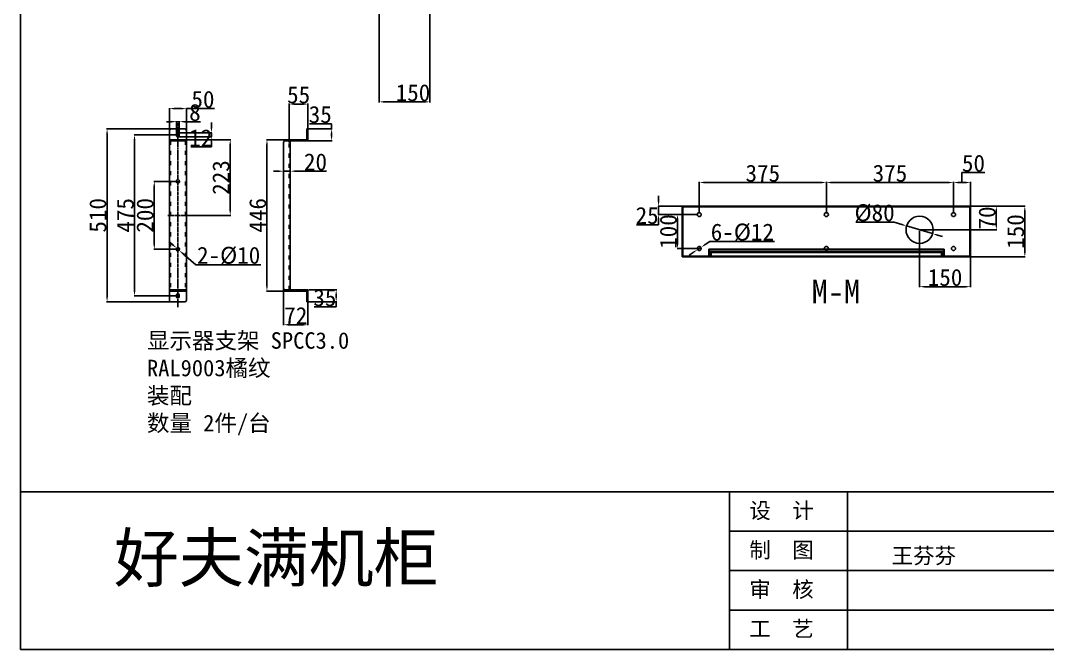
# Model space of a CAD drawing. Header units: millimetres. Extents: x 6893 to 19543, y -3475 to 6590.
# Drawn here: x 7820 to 10849, y 2061 to 3914 of the extents above; entities that cross this region are included whole.
import ezdxf

# ---------------------------------------------------------------- set-up
doc = ezdxf.new("R2010")
doc.units = ezdxf.units.MM
for name, pattern in [('ACAD_ISO03W100', [30, 12, -18]), ('ACAD_ISO04W100', [30, 24, -3, 0, -3]), ('CENTER', [10.16, 6.35, -1.27, 1.27, -1.27])]:
    doc.linetypes.add(name, pattern=pattern)
for name, color, linetype in [('shixian', 7, 'Continuous'), ('tukuang', 7, 'Continuous'), ('xuxian1', 6, 'ACAD_ISO04W100')]:
    doc.layers.add(name, color=color, linetype=linetype)
doc.layers.add('图框', color=7, linetype='Continuous', lineweight=15)
doc.layers.add('轮廓层', color=7, linetype='Continuous', lineweight=30)
doc.styles.add('SLDTEXTSTYLE0', font='')
doc.styles.get("Standard").update_dxf_attribs({"font": ''})
doc.styles.get('SLDTEXTSTYLE0').set_extended_font_data('宋体')
doc.styles.get('Standard').set_extended_font_data('SimSun')
doc.dimstyles.new('50#', dxfattribs={"dimtxt": 50, "dimasz": 15, "dimexe": 1.5, "dimexo": 3, "dimgap": 2, "dimtad": 1, "dimtoh": 1, "dimzin": 12, "dimdsep": 46, "dimtxsty": 'Standard', "dimcen": 20, "dimclrd": 3, "dimclre": 3, "dimclrt": 7, "dimadec": 0, "dimazin": 3, "dimtfac": 1, "dimtmove": 0, "dimatfit": 3, "dimfxl": 1, "dimarcsym": 0})

# ---------------------------------------------------------------- blocks, each defined once
blk = doc.blocks.new('JDJH')
for p, q in [((12358.9, 1732.7), (12358.9, 1997.3)), ((12557.3, 1732.7), (12557.3, 1997.3)), ((14925.7, 1931.2), (12358.9, 1931.2)), ((14925.7, 1865), (12358.9, 1865)), ((14925.7, 1798.8), (12358.9, 1798.8))]:
    blk.add_line(p, q)
at = {"layer": 'tukuang', "linetype": 'ByBlock'}
blk.add_line((14925.7, 1997.3), (11168, 1997.3), dxfattribs=at)
at = {"layer": 'xuxian1', "linetype": 'ByBlock'}
for p, q in [((11168, 1732.7), (11168, 4312.8)), ((14925.7, 1732.7), (11168, 1732.7))]:
    blk.add_line(p, q, dxfattribs=at)
at = {"insert": (11324.8, 1926.5), "char_height": 80, "width": 1615.999, "attachment_point": 1}
blk.add_mtext('{\\fSimSun|b0|i0|c134|p2;好夫满机柜}', dxfattribs=at)
at = {"layer": 'shixian', "char_height": 26.46, "width": 238.071, "attachment_point": 1}
for s, insert in [('设  计', (12392.5, 1979.1)), ('制  图', (12392.5, 1912.9)), ('王芬芬', (12631.5, 1903.3)), ('审  核', (12392.5, 1846.8)), ('工  艺', (12392.5, 1780.6))]:
    blk.add_mtext(s, dxfattribs=dict(at, insert=insert))
blk = doc.blocks.new('*D95')
at = {"layer": 'Defpoints', "color": 0, "transparency": 16777216}
for p in [(8877.9, 3975.6), (9027.9, 3975.6), (9027.9, 3674.6)]:
    blk.add_point(p, dxfattribs=at)
at = {"layer": '轮廓层', "color": 3, "lineweight": -2, "transparency": 16777216}
for p, q in [((8877.9, 3972.6), (8877.9, 3673.1)), ((9027.9, 3972.6), (9027.9, 3673.1)), ((8892.9, 3674.6), (9012.9, 3674.6))]:
    blk.add_line(p, q, dxfattribs=at)
at = {"layer": '轮廓层', "color": 3, "transparency": 16777216}
for points in [[(8892.9, 3677.1), (8892.9, 3672.1), (8877.9, 3674.6)], [(9012.9, 3672.1), (9012.9, 3677.1), (9027.9, 3674.6)]]:
    blk.add_solid(points, dxfattribs=at)
at = {"layer": '轮廓层', "color": 7, "transparency": 16777216, "insert": (8977.9, 3726.6), "char_height": 50, "attachment_point": 2}
blk.add_mtext('150', dxfattribs=at)
blk = doc.blocks.new('*D114')
at = {"color": 3, "lineweight": -2, "transparency": 16777216}
for p, q in [((8287.6, 3563.1), (8440.3, 3563.1)), ((8438.8, 3355.1), (8438.8, 3548.1)), ((8312.6, 3340.1), (8440.3, 3340.1))]:
    blk.add_line(p, q, dxfattribs=at)
at = {"color": 3, "transparency": 16777216}
for points in [[(8441.3, 3548.1), (8436.3, 3548.1), (8438.8, 3563.1)], [(8436.3, 3355.1), (8441.3, 3355.1), (8438.8, 3340.1)]]:
    blk.add_solid(points, dxfattribs=at)
at = {"layer": 'Defpoints', "color": 0, "transparency": 16777216}
for p in [(8284.6, 3563.1), (8438.8, 3563.1), (8309.6, 3340.1)]:
    blk.add_point(p, dxfattribs=at)
at = {"color": 7, "transparency": 16777216, "insert": (8411.8, 3451.6), "char_height": 50, "attachment_point": 5, "rotation": 90}
blk.add_mtext('223', dxfattribs=at)
blk = doc.blocks.new('*D115')
at = {"color": 3, "lineweight": -2, "transparency": 16777216}
for p, q in [((8281.6, 3577.6), (8155.1, 3577.6)), ((8156.6, 3562.6), (8156.6, 3117.6)), ((8281.6, 3102.6), (8155.1, 3102.6))]:
    blk.add_line(p, q, dxfattribs=at)
at = {"color": 3, "transparency": 16777216}
for points in [[(8159.1, 3562.6), (8154.1, 3562.6), (8156.6, 3577.6)], [(8154.1, 3117.6), (8159.1, 3117.6), (8156.6, 3102.6)]]:
    blk.add_solid(points, dxfattribs=at)
at = {"layer": 'Defpoints', "color": 0, "transparency": 16777216}
for p in [(8284.6, 3577.6), (8156.6, 3102.6), (8284.6, 3102.6)]:
    blk.add_point(p, dxfattribs=at)
at = {"color": 7, "transparency": 16777216, "insert": (8129.6, 3340.1), "char_height": 50, "attachment_point": 5, "rotation": 90}
blk.add_mtext('475', dxfattribs=at)
blk = doc.blocks.new('*D116')
at = {"color": 3, "lineweight": -2, "transparency": 16777216}
for p, q in [((8281.6, 3440.1), (8213.3, 3440.1)), ((8214.8, 3425.1), (8214.8, 3255.1)), ((8281.6, 3240.1), (8213.3, 3240.1))]:
    blk.add_line(p, q, dxfattribs=at)
at = {"color": 3, "transparency": 16777216}
for points in [[(8217.3, 3425.1), (8212.3, 3425.1), (8214.8, 3440.1)], [(8212.3, 3255.1), (8217.3, 3255.1), (8214.8, 3240.1)]]:
    blk.add_solid(points, dxfattribs=at)
at = {"layer": 'Defpoints', "color": 0, "transparency": 16777216}
for p in [(8284.6, 3440.1), (8214.8, 3240.1), (8284.6, 3240.1)]:
    blk.add_point(p, dxfattribs=at)
at = {"color": 7, "transparency": 16777216, "insert": (8187.8, 3340.1), "char_height": 50, "attachment_point": 5, "rotation": 90}
blk.add_mtext('200', dxfattribs=at)
blk = doc.blocks.new('*D117')
at = {"color": 3, "lineweight": -2, "transparency": 16777216}
for p, q in [((8269.5, 3253.1), (8258.1, 3262.9)), ((8280.8, 3243.3), (8288.4, 3236.8)), ((8337.5, 3194.3), (8299.7, 3227)), ((8528.9, 3194.3), (8337.5, 3194.3))]:
    blk.add_line(p, q, dxfattribs=at)
at = {"color": 3, "transparency": 16777216}
for points in [[(8267.8, 3251.2), (8271.1, 3255), (8280.8, 3243.3)], [(8301.4, 3228.9), (8298.1, 3225.1), (8288.4, 3236.8)]]:
    blk.add_solid(points, dxfattribs=at)
at = {"layer": 'Defpoints', "color": 0, "transparency": 16777216}
for p in [(8280.8, 3243.3), (8288.4, 3236.8)]:
    blk.add_point(p, dxfattribs=at)
at = {"color": 7, "transparency": 16777216, "insert": (8434.2, 3221.3), "char_height": 50, "attachment_point": 5}
blk.add_mtext('2-%%c10', dxfattribs=at)
blk = doc.blocks.new('*D118')
at = {"color": 3, "lineweight": -2, "transparency": 16777216}
for p, q in [((8259.6, 3567.2), (8259.6, 3656.2)), ((8274.6, 3654.7), (8294.6, 3654.7)), ((8309.6, 3567.2), (8309.6, 3656.2)), ((8309.6, 3654.7), (8392.3, 3654.7))]:
    blk.add_line(p, q, dxfattribs=at)
at = {"color": 3, "transparency": 16777216}
for points in [[(8274.6, 3657.2), (8274.6, 3652.2), (8259.6, 3654.7)], [(8294.6, 3652.2), (8294.6, 3657.2), (8309.6, 3654.7)]]:
    blk.add_solid(points, dxfattribs=at)
at = {"layer": 'Defpoints', "color": 0, "transparency": 16777216}
for p in [(8309.6, 3654.7), (8259.6, 3564.2), (8309.6, 3564.2)]:
    blk.add_point(p, dxfattribs=at)
at = {"color": 7, "transparency": 16777216, "insert": (8358.4, 3681.7), "char_height": 50, "attachment_point": 5}
blk.add_mtext('50', dxfattribs=at)
blk = doc.blocks.new('*D119')
at = {"color": 3, "lineweight": -2, "transparency": 16777216}
for p, q in [((8276.6, 3595.1), (8074.1, 3595.1)), ((8075.6, 3580.1), (8075.6, 3100.1)), ((8281.6, 3085.1), (8074.1, 3085.1))]:
    blk.add_line(p, q, dxfattribs=at)
at = {"color": 3, "transparency": 16777216}
for points in [[(8078.1, 3580.1), (8073.1, 3580.1), (8075.6, 3595.1)], [(8073.1, 3100.1), (8078.1, 3100.1), (8075.6, 3085.1)]]:
    blk.add_solid(points, dxfattribs=at)
at = {"layer": 'Defpoints', "color": 0, "transparency": 16777216}
for p in [(8279.6, 3595.1), (8075.6, 3085.1), (8284.6, 3085.1)]:
    blk.add_point(p, dxfattribs=at)
at = {"color": 7, "transparency": 16777216, "insert": (8048.6, 3340.1), "char_height": 50, "attachment_point": 5, "rotation": 90}
blk.add_mtext('510', dxfattribs=at)
blk = doc.blocks.new('*D120')
at = {"color": 3, "lineweight": -2, "transparency": 16777216}
for p, q in [((8613.1, 3555.1), (8613.1, 3669.5)), ((8628.1, 3668), (8653.1, 3668)), ((8668.1, 3563.1), (8668.1, 3669.5))]:
    blk.add_line(p, q, dxfattribs=at)
at = {"color": 3, "transparency": 16777216}
for points in [[(8628.1, 3670.5), (8628.1, 3665.5), (8613.1, 3668)], [(8653.1, 3665.5), (8653.1, 3670.5), (8668.1, 3668)]]:
    blk.add_solid(points, dxfattribs=at)
at = {"layer": 'Defpoints', "color": 0, "transparency": 16777216}
for p in [(8668.1, 3668), (8613.1, 3552.1), (8668.1, 3560.1)]:
    blk.add_point(p, dxfattribs=at)
at = {"color": 7, "transparency": 16777216, "insert": (8640.6, 3695), "char_height": 50, "attachment_point": 5}
blk.add_mtext('55', dxfattribs=at)
blk = doc.blocks.new('*D121')
at = {"color": 3, "lineweight": -2, "transparency": 16777216}
for p, q in [((8596.1, 3518.8), (8596.1, 3468.8)), ((8616.1, 3518.8), (8616.1, 3468.8)), ((8581.1, 3470.3), (8566.1, 3470.3)), ((8616.1, 3470.3), (8596.1, 3470.3)), ((8656.1, 3470.3), (8631.1, 3470.3)), ((8722.4, 3470.3), (8656.1, 3470.3))]:
    blk.add_line(p, q, dxfattribs=at)
at = {"color": 3, "transparency": 16777216}
for points in [[(8581.1, 3467.8), (8581.1, 3472.8), (8596.1, 3470.3)], [(8631.1, 3472.8), (8631.1, 3467.8), (8616.1, 3470.3)]]:
    blk.add_solid(points, dxfattribs=at)
at = {"layer": 'Defpoints', "color": 0, "transparency": 16777216}
for p in [(8596.1, 3521.8), (8616.1, 3521.8), (8596.1, 3470.3)]:
    blk.add_point(p, dxfattribs=at)
at = {"color": 7, "transparency": 16777216, "insert": (8690.3, 3497.3), "char_height": 50, "attachment_point": 5}
blk.add_mtext('20', dxfattribs=at)
blk = doc.blocks.new('*D122')
at = {"color": 3, "lineweight": -2, "transparency": 16777216}
for p, q in [((8644.1, 3563.1), (8545.7, 3563.1)), ((8547.2, 3548.1), (8547.2, 3132.1)), ((8644.1, 3117.1), (8545.7, 3117.1))]:
    blk.add_line(p, q, dxfattribs=at)
at = {"color": 3, "transparency": 16777216}
for points in [[(8549.7, 3548.1), (8544.7, 3548.1), (8547.2, 3563.1)], [(8544.7, 3132.1), (8549.7, 3132.1), (8547.2, 3117.1)]]:
    blk.add_solid(points, dxfattribs=at)
at = {"layer": 'Defpoints', "color": 0, "transparency": 16777216}
for p in [(8647.1, 3563.1), (8547.2, 3117.1), (8647.1, 3117.1)]:
    blk.add_point(p, dxfattribs=at)
at = {"color": 7, "transparency": 16777216, "insert": (8520.2, 3340.1), "char_height": 50, "attachment_point": 5, "rotation": 90}
blk.add_mtext('446', dxfattribs=at)
blk = doc.blocks.new('*D123')
at = {"color": 3, "lineweight": -2, "transparency": 16777216}
for p, q in [((8737.8, 3610.1), (8672.9, 3610.1)), ((8737.8, 3595.1), (8737.8, 3610.1)), ((8668.1, 3595.1), (8739.3, 3595.1)), ((8737.8, 3575.1), (8737.8, 3580.1)), ((8655.2, 3560.1), (8739.3, 3560.1))]:
    blk.add_line(p, q, dxfattribs=at)
at = {"color": 3, "transparency": 16777216}
for points in [[(8740.3, 3580.1), (8735.3, 3580.1), (8737.8, 3595.1)], [(8735.3, 3575.1), (8740.3, 3575.1), (8737.8, 3560.1)]]:
    blk.add_solid(points, dxfattribs=at)
at = {"layer": 'Defpoints', "color": 0, "transparency": 16777216}
for p in [(8665.1, 3595.1), (8737.8, 3595.1), (8652.2, 3560.1)]:
    blk.add_point(p, dxfattribs=at)
at = {"color": 7, "transparency": 16777216, "insert": (8704.3, 3637.1), "char_height": 50, "attachment_point": 5}
blk.add_mtext('35', dxfattribs=at)
blk = doc.blocks.new('*D124')
at = {"color": 3, "lineweight": -2, "transparency": 16777216}
for p, q in [((8671.1, 3120.1), (8752.9, 3120.1)), ((8751.4, 3105.1), (8751.4, 3100.1)), ((8671.1, 3085.1), (8752.9, 3085.1)), ((8751.4, 3070.1), (8686.6, 3070.1)), ((8751.4, 3085.1), (8751.4, 3070.1))]:
    blk.add_line(p, q, dxfattribs=at)
at = {"color": 3, "transparency": 16777216}
for points in [[(8753.9, 3105.1), (8748.9, 3105.1), (8751.4, 3120.1)], [(8748.9, 3100.1), (8753.9, 3100.1), (8751.4, 3085.1)]]:
    blk.add_solid(points, dxfattribs=at)
at = {"layer": 'Defpoints', "color": 0, "transparency": 16777216}
for p in [(8668.1, 3120.1), (8668.1, 3085.1), (8751.4, 3085.1)]:
    blk.add_point(p, dxfattribs=at)
at = {"color": 7, "transparency": 16777216, "insert": (8718, 3097.1), "char_height": 50, "attachment_point": 5}
blk.add_mtext('35', dxfattribs=at)
blk = doc.blocks.new('*D127')
at = {"color": 3, "lineweight": -2, "transparency": 16777216}
for p, q in [((8265.6, 3616.2), (8250.6, 3616.2)), ((8280.6, 3580.6), (8280.6, 3617.7)), ((8280.6, 3616.2), (8288.6, 3616.2)), ((8288.6, 3580.6), (8288.6, 3617.7)), ((8303.6, 3616.2), (8351.1, 3616.2))]:
    blk.add_line(p, q, dxfattribs=at)
at = {"color": 3, "transparency": 16777216}
for points in [[(8265.6, 3613.7), (8265.6, 3618.7), (8280.6, 3616.2)], [(8303.6, 3618.7), (8303.6, 3613.7), (8288.6, 3616.2)]]:
    blk.add_solid(points, dxfattribs=at)
at = {"layer": 'Defpoints', "color": 0, "transparency": 16777216}
for p in [(8288.6, 3616.2), (8280.6, 3577.6), (8288.6, 3577.6)]:
    blk.add_point(p, dxfattribs=at)
at = {"color": 7, "transparency": 16777216, "insert": (8334.8, 3643.2), "char_height": 50, "attachment_point": 5}
blk.add_mtext('8', dxfattribs=at)
blk = doc.blocks.new('*D128')
at = {"color": 3, "lineweight": -2, "transparency": 16777216}
for p, q in [((8383.4, 3598.6), (8383.4, 3613.6)), ((8287.6, 3583.6), (8384.9, 3583.6)), ((8383.4, 3583.6), (8383.4, 3571.6)), ((8287.6, 3571.6), (8384.9, 3571.6)), ((8383.4, 3556.6), (8383.4, 3541.6)), ((8383.4, 3541.6), (8322.4, 3541.6))]:
    blk.add_line(p, q, dxfattribs=at)
at = {"color": 3, "transparency": 16777216}
for points in [[(8380.9, 3598.6), (8385.9, 3598.6), (8383.4, 3583.6)], [(8385.9, 3556.6), (8380.9, 3556.6), (8383.4, 3571.6)]]:
    blk.add_solid(points, dxfattribs=at)
at = {"layer": 'Defpoints', "color": 0, "transparency": 16777216}
for p in [(8284.6, 3583.6), (8284.6, 3571.6), (8383.4, 3571.6)]:
    blk.add_point(p, dxfattribs=at)
at = {"color": 7, "transparency": 16777216, "insert": (8351.9, 3568.6), "char_height": 50, "attachment_point": 5}
blk.add_mtext('12', dxfattribs=at)
blk = doc.blocks.new('*D132')
at = {"color": 3, "lineweight": -2, "transparency": 16777216}
for p, q in [((8596.1, 3145.5), (8596.1, 3016.1)), ((8668.1, 3099.6), (8668.1, 3016.1)), ((8611.1, 3017.6), (8653.1, 3017.6))]:
    blk.add_line(p, q, dxfattribs=at)
at = {"color": 3, "transparency": 16777216}
for points in [[(8611.1, 3020.1), (8611.1, 3015.1), (8596.1, 3017.6)], [(8653.1, 3015.1), (8653.1, 3020.1), (8668.1, 3017.6)]]:
    blk.add_solid(points, dxfattribs=at)
at = {"layer": 'Defpoints', "color": 0, "transparency": 16777216}
for p in [(8596.1, 3148.5), (8668.1, 3102.6), (8668.1, 3017.6)]:
    blk.add_point(p, dxfattribs=at)
at = {"color": 7, "transparency": 16777216, "insert": (8632.1, 3044.6), "char_height": 50, "attachment_point": 5}
blk.add_mtext('72', dxfattribs=at)
blk = doc.blocks.new('*D166')
at = {"color": 3, "lineweight": -2, "transparency": 16777216}
for p, q in [((10583.8, 3367.4), (10784, 3367.4)), ((10782.5, 3352.4), (10782.5, 3232.4)), ((10583.8, 3217.4), (10784, 3217.4))]:
    blk.add_line(p, q, dxfattribs=at)
at = {"color": 3, "transparency": 16777216}
for points in [[(10785, 3352.4), (10780, 3352.4), (10782.5, 3367.4)], [(10780, 3232.4), (10785, 3232.4), (10782.5, 3217.4)]]:
    blk.add_solid(points, dxfattribs=at)
at = {"layer": 'Defpoints', "color": 0, "transparency": 16777216}
for p in [(10580.8, 3367.4), (10580.8, 3217.4), (10782.5, 3217.4)]:
    blk.add_point(p, dxfattribs=at)
at = {"color": 7, "transparency": 16777216, "insert": (10755.5, 3292.4), "char_height": 50, "attachment_point": 5, "rotation": 90}
blk.add_mtext('150', dxfattribs=at)
blk = doc.blocks.new('zw$B1F9')
for p, q in [((0, 0), (10, 0)), ((10, 2), (2, 2)), ((10, 0), (10, 2)), ((674, 2), (10, 2)), ((674, 0), (674, 2)), ((674, 2), (682, 2)), ((684, 0), (674, 0))]:
    blk.add_line(p, q)
at = {"linetype": 'ACAD_ISO03W100'}
for p, q in [((682, 13), (2, 13)), ((2, 13), (2, 0)), ((682, 0), (682, 13))]:
    blk.add_line(p, q, dxfattribs=at)
blk.add_lwpolyline([(0, 0), (684, 0), (684, 15), (0, 15)], close=True)
blk = doc.blocks.new('*D177')
at = {"color": 3, "lineweight": -2, "transparency": 16777216}
for p, q in [((9822.2, 3345.4), (9822.2, 3438.4)), ((9837.2, 3436.9), (10182.2, 3436.9)), ((10197.2, 3345.4), (10197.2, 3438.4))]:
    blk.add_line(p, q, dxfattribs=at)
at = {"color": 3, "transparency": 16777216}
for points in [[(9837.2, 3439.4), (9837.2, 3434.4), (9822.2, 3436.9)], [(10182.2, 3434.4), (10182.2, 3439.4), (10197.2, 3436.9)]]:
    blk.add_solid(points, dxfattribs=at)
at = {"layer": 'Defpoints', "color": 0, "transparency": 16777216}
for p in [(10197.2, 3436.9), (9822.2, 3342.4), (10197.2, 3342.4)]:
    blk.add_point(p, dxfattribs=at)
at = {"color": 7, "transparency": 16777216, "insert": (10009.7, 3463.9), "char_height": 50, "attachment_point": 5}
blk.add_mtext('375', dxfattribs=at)
blk = doc.blocks.new('*D178')
at = {"color": 3, "lineweight": -2, "transparency": 16777216}
for p, q in [((10197.2, 3345.4), (10197.2, 3438.4)), ((10212.2, 3436.9), (10557.2, 3436.9)), ((10572.2, 3345.4), (10572.2, 3438.4))]:
    blk.add_line(p, q, dxfattribs=at)
at = {"color": 3, "transparency": 16777216}
for points in [[(10212.2, 3439.4), (10212.2, 3434.4), (10197.2, 3436.9)], [(10557.2, 3434.4), (10557.2, 3439.4), (10572.2, 3436.9)]]:
    blk.add_solid(points, dxfattribs=at)
at = {"layer": 'Defpoints', "color": 0, "transparency": 16777216}
for p in [(10572.2, 3436.9), (10197.2, 3342.4), (10572.2, 3342.4)]:
    blk.add_point(p, dxfattribs=at)
at = {"color": 7, "transparency": 16777216, "insert": (10384.7, 3463.9), "char_height": 50, "attachment_point": 5}
blk.add_mtext('375', dxfattribs=at)
blk = doc.blocks.new('*D179')
at = {"color": 3, "lineweight": -2, "transparency": 16777216}
for p, q in [((10664.9, 3466.4), (10597.2, 3466.4)), ((10597.2, 3466.4), (10597.2, 3436.9)), ((10572.2, 3345.4), (10572.2, 3438.4)), ((10587.2, 3436.9), (10607.2, 3436.9)), ((10622.2, 3345.4), (10622.2, 3438.4))]:
    blk.add_line(p, q, dxfattribs=at)
at = {"color": 3, "transparency": 16777216}
for points in [[(10587.2, 3439.4), (10587.2, 3434.4), (10572.2, 3436.9)], [(10607.2, 3434.4), (10607.2, 3439.4), (10622.2, 3436.9)]]:
    blk.add_solid(points, dxfattribs=at)
at = {"layer": 'Defpoints', "color": 0, "transparency": 16777216}
for p in [(10622.2, 3436.9), (10572.2, 3342.4), (10622.2, 3342.4)]:
    blk.add_point(p, dxfattribs=at)
at = {"color": 7, "transparency": 16777216, "insert": (10631, 3493.4), "char_height": 50, "attachment_point": 5}
blk.add_mtext('50', dxfattribs=at)
blk = doc.blocks.new('*D180')
at = {"color": 3, "lineweight": -2, "transparency": 16777216}
for p, q in [((9702.3, 3382.4), (9702.3, 3397.4)), ((9795.2, 3367.4), (9700.8, 3367.4)), ((9702.3, 3367.4), (9702.3, 3342.4)), ((9819.2, 3342.4), (9700.8, 3342.4)), ((9702.3, 3312.4), (9636.9, 3312.4)), ((9702.3, 3327.4), (9702.3, 3312.4))]:
    blk.add_line(p, q, dxfattribs=at)
at = {"color": 3, "transparency": 16777216}
for points in [[(9699.8, 3382.4), (9704.8, 3382.4), (9702.3, 3367.4)], [(9704.8, 3327.4), (9699.8, 3327.4), (9702.3, 3342.4)]]:
    blk.add_solid(points, dxfattribs=at)
at = {"layer": 'Defpoints', "color": 0, "transparency": 16777216}
for p in [(9798.2, 3367.4), (9702.3, 3342.4), (9822.2, 3342.4)]:
    blk.add_point(p, dxfattribs=at)
at = {"color": 7, "transparency": 16777216, "insert": (9668.6, 3339.4), "char_height": 50, "attachment_point": 5}
blk.add_mtext('25', dxfattribs=at)
blk = doc.blocks.new('*D181')
at = {"color": 3, "lineweight": -2, "transparency": 16777216}
for p, q in [((9819.2, 3342.4), (9756.7, 3342.4)), ((9758.2, 3327.4), (9758.2, 3257.4)), ((9819.2, 3242.4), (9756.7, 3242.4))]:
    blk.add_line(p, q, dxfattribs=at)
at = {"color": 3, "transparency": 16777216}
for points in [[(9760.7, 3327.4), (9755.7, 3327.4), (9758.2, 3342.4)], [(9755.7, 3257.4), (9760.7, 3257.4), (9758.2, 3242.4)]]:
    blk.add_solid(points, dxfattribs=at)
at = {"layer": 'Defpoints', "color": 0, "transparency": 16777216}
for p in [(9822.2, 3342.4), (9758.2, 3242.4), (9822.2, 3242.4)]:
    blk.add_point(p, dxfattribs=at)
at = {"color": 7, "transparency": 16777216, "insert": (9731.2, 3292.4), "char_height": 50, "attachment_point": 5, "rotation": 90}
blk.add_mtext('100', dxfattribs=at)
blk = doc.blocks.new('*D182')
at = {"color": 3, "lineweight": -2, "transparency": 16777216}
for p, q in [((10475.2, 3367.4), (10699.9, 3367.4)), ((10698.4, 3312.5), (10698.4, 3352.4)), ((10475.2, 3297.5), (10699.9, 3297.5))]:
    blk.add_line(p, q, dxfattribs=at)
at = {"color": 3, "transparency": 16777216}
for points in [[(10700.9, 3352.4), (10695.9, 3352.4), (10698.4, 3367.4)], [(10695.9, 3312.5), (10700.9, 3312.5), (10698.4, 3297.5)]]:
    blk.add_solid(points, dxfattribs=at)
at = {"layer": 'Defpoints', "color": 0, "transparency": 16777216}
for p in [(10472.2, 3367.4), (10698.4, 3367.4), (10472.2, 3297.5)]:
    blk.add_point(p, dxfattribs=at)
at = {"color": 7, "transparency": 16777216, "insert": (10671.4, 3332.4), "char_height": 50, "attachment_point": 5, "rotation": 90}
blk.add_mtext('70', dxfattribs=at)
blk = doc.blocks.new('*D183')
at = {"color": 3, "lineweight": -2, "transparency": 16777216}
for p, q in [((10472.2, 3294.5), (10472.2, 3128.3)), ((10622.2, 3294.4), (10622.2, 3128.3)), ((10487.2, 3129.8), (10607.2, 3129.8))]:
    blk.add_line(p, q, dxfattribs=at)
at = {"color": 3, "transparency": 16777216}
for points in [[(10487.2, 3132.3), (10487.2, 3127.3), (10472.2, 3129.8)], [(10607.2, 3127.3), (10607.2, 3132.3), (10622.2, 3129.8)]]:
    blk.add_solid(points, dxfattribs=at)
at = {"layer": 'Defpoints', "color": 0, "transparency": 16777216}
for p in [(10472.2, 3297.5), (10622.2, 3297.4), (10622.2, 3129.8)]:
    blk.add_point(p, dxfattribs=at)
at = {"color": 7, "transparency": 16777216, "insert": (10547.2, 3156.8), "char_height": 50, "attachment_point": 5}
blk.add_mtext('150', dxfattribs=at)
blk = doc.blocks.new('*D184')
at = {"color": 3, "lineweight": -2, "transparency": 16777216}
for p, q in [((10283.7, 3319.7), (10397.1, 3319.7)), ((10397.1, 3319.7), (10419.4, 3313.1)), ((10510.5, 3286.1), (10433.8, 3308.8)), ((10524.9, 3281.8), (10539.3, 3277.6))]:
    blk.add_line(p, q, dxfattribs=at)
at = {"color": 3, "transparency": 16777216}
for points in [[(10418.7, 3310.7), (10420.1, 3315.5), (10433.8, 3308.8)], [(10525.6, 3284.2), (10524.2, 3279.4), (10510.5, 3286.1)]]:
    blk.add_solid(points, dxfattribs=at)
at = {"layer": 'Defpoints', "color": 0, "transparency": 16777216}
for p in [(10433.8, 3308.8), (10510.5, 3286.1)]:
    blk.add_point(p, dxfattribs=at)
at = {"color": 7, "transparency": 16777216, "insert": (10339.4, 3346.7), "char_height": 50, "attachment_point": 5}
blk.add_mtext('%%c80', dxfattribs=at)
blk = doc.blocks.new('*D185')
at = {"color": 3, "lineweight": -2, "transparency": 16777216}
for p, q in [((9817.2, 3239.1), (9827.2, 3245.7)), ((9853, 3262.8), (9839.7, 3254)), ((10043.8, 3262.8), (9853, 3262.8)), ((9804.6, 3230.9), (9792.1, 3222.6))]:
    blk.add_line(p, q, dxfattribs=at)
at = {"color": 3, "transparency": 16777216}
for points in [[(9838.3, 3256.1), (9841.1, 3251.9), (9827.2, 3245.7)], [(9806, 3228.8), (9803.3, 3233), (9817.2, 3239.1)]]:
    blk.add_solid(points, dxfattribs=at)
at = {"layer": 'Defpoints', "color": 0, "transparency": 16777216}
for p in [(9827.2, 3245.7), (9817.2, 3239.1)]:
    blk.add_point(p, dxfattribs=at)
at = {"color": 7, "transparency": 16777216, "insert": (9949.4, 3289.8), "char_height": 50, "attachment_point": 5}
blk.add_mtext('6-%%c12', dxfattribs=at)

msp = doc.modelspace()

# ---------------------------------------------------------------- linework, layer by layer
at = {"color": 1, "linetype": 'CENTER'}
for p, q in [((8284.586, 3611.4068), (8284.586, 3069.2945)), ((8254.7811, 3340.054), (8326.7969, 3340.054))]:
    msp.add_line(p, q, dxfattribs=at)
for p, q in [((8665.1299, 3595.054), (8665.1299, 3563.054)), ((8668.1299, 3595.054), (8665.1299, 3595.054)), ((8668.1299, 3560.054), (8668.1299, 3595.054)), ((8259.586, 3563.054), (8309.586, 3563.054)), ((8259.586, 3560.054), (8309.586, 3560.054)), ((8596.1299, 3555.054), (8596.1299, 3125.054)), ((8601.1299, 3560.054), (8616.1299, 3560.054)), ((8665.1299, 3563.054), (8613.1299, 3563.054)), ((8613.1299, 3563.054), (8613.1299, 3560.054)), ((8616.1299, 3120.054), (8616.1299, 3560.054)), ((8616.1299, 3560.054), (8668.1299, 3560.054)), ((9850.1723, 3217.4451), (9850.1723, 3240.4451)), ((10544.1723, 3240.4451), (9850.1723, 3240.4451)), ((10542.1723, 3238.4451), (9852.1723, 3238.4451)), ((9852.1723, 3217.4451), (9852.1723, 3238.4451)), ((9870.1723, 3240.4451), (9870.1723, 3238.4451)), ((10524.1723, 3240.4451), (10524.1723, 3238.4451)), ((10542.1723, 3217.4451), (10542.1723, 3238.4451)), ((10544.1723, 3217.4451), (10544.1723, 3240.4451)), ((8259.586, 3120.054), (8309.586, 3120.054)), ((8601.1299, 3120.054), (8616.1299, 3120.054)), ((8613.1299, 3120.054), (8613.1299, 3117.054)), ((8668.1299, 3120.054), (8616.1299, 3120.054)), ((8668.1299, 3085.054), (8668.1299, 3120.054)), ((8259.586, 3117.054), (8309.586, 3117.054)), ((8613.1299, 3117.054), (8665.1299, 3117.054)), ((8665.1299, 3117.054), (8665.1299, 3085.054)), ((8665.1299, 3085.054), (8668.1299, 3085.054))]:
    msp.add_line(p, q)
at = {"linetype": 'ACAD_ISO03W100'}
for p, q in [((8262.586, 3560.054), (8262.586, 3120.054)), ((8306.586, 3560.054), (8306.586, 3120.054)), ((8613.1299, 3120.054), (8613.1299, 3560.054))]:
    msp.add_line(p, q, dxfattribs=at)
for points in [[(8264.586, 3085.054), (8304.586, 3085.054, 0.414213562), (8309.586, 3090.054), (8309.586, 3590.054, 0.414213562), (8304.586, 3595.054), (8264.586, 3595.054, 0.414213562), (8259.586, 3590.054), (8259.586, 3090.054, 0.414213562)], [(8284.586, 3571.554), (8284.586, 3571.554, 0.414213562), (8288.586, 3575.554), (8288.586, 3579.554, 0.414213562), (8284.586, 3583.554), (8284.586, 3583.554, 0.414213562), (8280.586, 3579.554), (8280.586, 3575.554, 0.414213562)], [(8284.586, 3096.554), (8284.586, 3096.554, 0.414213562), (8288.586, 3100.554), (8288.586, 3104.554, 0.414213562), (8284.586, 3108.554), (8284.586, 3108.554, 0.414213562), (8280.586, 3104.554), (8280.586, 3100.554, 0.414213562)]]:
    msp.add_lwpolyline(points, format="xyb", close=True)
for points in [[(9772.1723, 3217.4451), (10622.1723, 3217.4451), (10622.1723, 3367.4451), (9772.1723, 3367.4451)], [(9774.1723, 3219.4451), (10620.1723, 3219.4451), (10620.1723, 3365.4451), (9774.1723, 3365.4451)]]:
    msp.add_lwpolyline(points, close=True)
for centre, radius in [((8284.586, 3440.054), 5), ((10472.1723, 3297.4501), 40), ((8284.586, 3240.054), 5)]:
    msp.add_circle(centre, radius)
at = {"color": 7, "linetype": 'Continuous', "lineweight": -2}
for centre in [(9822.1723, 3342.4451), (10197.1723, 3342.4451), (10572.1723, 3342.4451), (9822.1723, 3242.4451), (10197.1723, 3242.4451), (10572.1723, 3242.4451)]:
    msp.add_circle(centre, 6, dxfattribs=at)
for centre, start, end in [((8601.1299, 3555.054), 90, 180), ((8601.1299, 3125.054), 180, 270)]:
    msp.add_arc(centre, 5, start, end)

# ---------------------------------------------------------------- block references
at = {"xscale": 1.7556, "yscale": 1.7556, "zscale": 1.7556}
msp.add_blockref('JDJH', (-11786.2455, -981.3455), dxfattribs=at)
at = {"xscale": -1, "rotation": 180}
msp.add_blockref('zw$B1F9', (9855.1723, 3232.4451), dxfattribs=at)

# ---------------------------------------------------------------- texts
at = {"lineweight": 13, "insert": (8193.3, 2995.5236), "char_height": 48.6486, "width": 6014.673565, "attachment_point": 1}
msp.add_mtext('\\f宋体|b0|i0|c134|p2;显示器支架 SPCC3.0\\PRAL9003橘纹\\P装配\\P数量 2件/台', dxfattribs=at)
at = {"layer": '图框', "insert": (10225.2839, 3150.2937), "char_height": 70, "attachment_point": 2, "style": 'SLDTEXTSTYLE0'}
msp.add_mtext('M-M', dxfattribs=at)

# ---------------------------------------------------------------- dimensions: what is measured, and where the dimension line sits
for base, p1, p2, picture, middle in [((8668.1299, 3668.0294), (8613.1299, 3552.1471), (8668.1299, 3560.054), '*D120', (8640.6299, 3668.0294)), ((8596.1299, 3470.269), (8616.1299, 3521.8298), (8596.1299, 3521.8298), '*D121', (8690.2528, 3470.269))]:
    dim = msp.add_linear_dim(base=base, p1=p1, p2=p2, dimstyle='50#')
    dim.commit()
    dim.dimension.update_dxf_attribs({"geometry": picture, "text_midpoint": middle, "dimtype": 160})
for base, p1, p2, picture, middle in [((8309.586, 3654.7295), (8259.586, 3564.2172), (8309.586, 3564.2172), '*D118', (8358.4295, 3681.7295)), ((8288.586, 3616.2066), (8280.586, 3577.554), (8288.586, 3577.554), '*D127', (8334.8318, 3643.2066)), ((10197.1723, 3436.8685), (9822.1723, 3342.4451), (10197.1723, 3342.4451), '*D177', (10009.6723, 3463.8685)), ((10622.1723, 3129.7857), (10472.1723, 3297.4501), (10622.1723, 3297.4001), '*D183', (10547.1723, 3156.7857)), ((8668.1299, 3017.6266), (8596.1299, 3148.4982), (8668.1299, 3102.554), '*D132', (8632.1299, 3044.6266))]:
    dim = msp.add_linear_dim(base=base, p1=p1, p2=p2, dimstyle='50#')
    dim.commit()
    dim.dimension.update_dxf_attribs({"geometry": picture, "text_midpoint": middle})
for base, p1, p2, picture, middle in [((8737.7595, 3595.054), (8652.1595, 3560.054), (8665.1299, 3595.054), '*D123', (8704.3349, 3637.054)), ((8383.37, 3571.554), (8284.586, 3583.554), (8284.586, 3571.554), '*D128', (8351.9008, 3568.554)), ((8075.6396, 3085.054), (8279.6202, 3595.054), (8284.586, 3085.054), '*D119', (8048.6396, 3340.054)), ((8156.5921, 3102.554), (8284.586, 3577.554), (8284.586, 3102.554), '*D115', (8129.5921, 3340.054)), ((8547.1562, 3117.054), (8647.1299, 3563.054), (8647.1299, 3117.054), '*D122', (8520.1562, 3340.054)), ((8214.7817, 3240.054), (8284.586, 3440.054), (8284.586, 3240.054), '*D116', (8187.7817, 3340.054)), ((9702.31, 3342.4451), (9798.2262, 3367.4451), (9822.1723, 3342.4451), '*D180', (9668.6061, 3339.4451)), ((10698.3742854771, 3367.4450532418), (10472.1722995076, 3297.4500532418), (10472.1722995076, 3367.4450532418), '*D182', (10671.3742854771, 3332.4475532418)), ((10782.5435, 3217.4451), (10580.7819, 3367.4451), (10580.7819, 3217.4451), '*D166', (10755.5435, 3292.4451)), ((9758.2089, 3242.4451), (9822.1723, 3342.4451), (9822.1723, 3242.4451), '*D181', (9731.2089, 3292.4451)), ((8751.4165, 3085.054), (8668.1299, 3120.054), (8668.1299, 3085.054), '*D124', (8717.9919, 3097.054))]:
    dim = msp.add_linear_dim(base=base, p1=p1, p2=p2, angle=90, dimstyle='50#')
    dim.commit()
    dim.dimension.update_dxf_attribs({"geometry": picture, "text_midpoint": middle})
dim = msp.add_linear_dim(base=(8438.7816, 3563.054), p1=(8309.586, 3340.054), p2=(8284.586, 3563.054), angle=90, dimstyle='50#')
dim.commit()
dim.dimension.update_dxf_attribs({"geometry": '*D114', "text_midpoint": (8438.7816, 3451.554), "dimtype": 160})
for base, p1, p2, picture, middle in [((10622.1723, 3436.8685), (10572.1723, 3342.4451), (10622.1723, 3342.4451), '*D179', (10599.1723, 3493.3685)), ((10572.1723, 3436.8685), (10197.1723, 3342.4451), (10572.1723, 3342.4451), '*D178', (10384.6723, 3463.8685))]:
    dim = msp.add_linear_dim(base=base, p1=p1, p2=p2, dimstyle='50#', override={"dimtmove": 1})
    dim.commit()
    dim.dimension.update_dxf_attribs({"geometry": picture, "text_midpoint": middle})
dim = msp.add_diameter_dim_2p(p1=(10510.528, 3286.0993), p2=(10433.8166, 3308.8008), dimstyle='50#')
dim.commit()
dim.dimension.update_dxf_attribs({"geometry": '*D184', "text_midpoint": (10397.1303, 3319.6575), "dimtype": 163})
for p1, p2, text, picture, middle in [((9817.1638, 3239.1413), (9827.1808, 3245.7488), '6-<>', '*D185', (9852.9613, 3262.7544)), ((8280.8037, 3243.3242), (8288.3683, 3236.7838), '2-<>', '*D117', (8337.5096, 3194.2956))]:
    dim = msp.add_diameter_dim_2p(p1=p1, p2=p2, text=text, dimstyle='50#', override={"dimtxsty": 'Standard'})
    dim.commit()
    dim.dimension.update_dxf_attribs({"geometry": picture, "text_midpoint": middle, "dimtype": 163})
at = {"layer": '轮廓层'}
dim = msp.add_linear_dim(base=(9027.9188, 3674.5765), p1=(8877.9188, 3975.5677), p2=(9027.9188, 3975.5677), angle=180, dimstyle='50#', dxfattribs=at)
dim.commit()
dim.dimension.update_dxf_attribs({"geometry": '*D95', "text_midpoint": (8977.9188, 3674.5765), "dimtype": 160})

doc.saveas('drawing.dxf')
